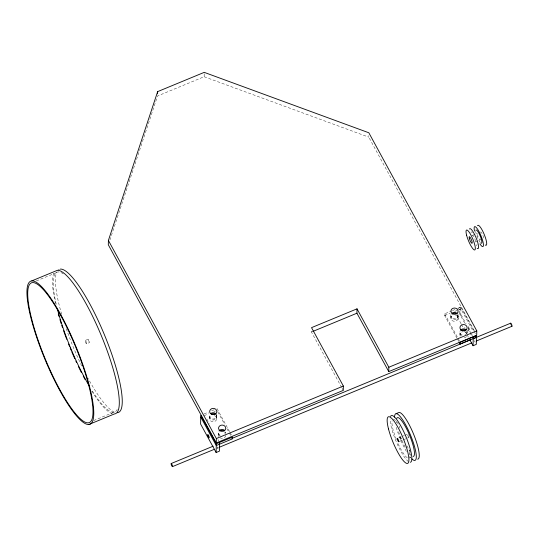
<?xml version="1.0" encoding="UTF-8"?>
<svg xmlns="http://www.w3.org/2000/svg" width="539" height="539" viewBox="0 0 539 539"><rect width="100%" height="100%" fill="white"/><g stroke="black" fill="none" stroke-linecap="round" stroke-linejoin="round"><path stroke-width="0.4" stroke-dasharray="2.69 2.02" d="M109.895 240.023L157.556 95.982L204.14 76.727L204.193 73.816M209.503 418.345L209.536 416.6M216.685 418.87L216.718 417.125M216.779 416L216.806 414.545M218.578 434.993L218.612 433.248M341.659 387.453L311.448 332.011L311.475 330.555M474.286 330.811L368.75 137.135L368.777 135.68M456.971 338.189L444.635 315.544L444.668 313.799L451.628 310.922M450.86 317.882L450.894 316.137M461.121 323.811L457.544 317.235L457.584 314.911M457.995 315.8L458.022 314.345M458.042 318.401L458.076 316.656M459.929 334.524L459.962 332.779M457.82 308.362L460.912 307.082L460.791 315.894L457.544 317.235M467.043 332.307L467.07 330.852M36.315 280.954L57.996 271.993M85.216 340.459L88.174 339.24M86.543 343.801A1.799 0.391 67.5 0 0 85.896 341.254A1.799 0.391 67.5 0 0 85.196 341.335A1.799 0.391 67.5 0 0 86.543 343.801L89.501 342.575A1.799 0.391 67.5 0 0 88.854 340.035A1.799 0.391 67.5 0 0 88.153 340.109A1.799 0.391 67.5 0 0 89.501 342.575M472.595 235.294L477.466 233.279M475.25 241.971L480.121 239.956M93.624 420.588L113.756 412.268M311.448 332.011L312.991 331.37M452.403 310.599L457.045 308.685M458.359 308.241L460.96 307.169M204.032 413.965L208.613 412.072M211.672 410.806L214.731 409.546M444.635 315.544L450.052 313.307M454.687 311.387L457.786 310.107M458.554 309.79L460.879 308.827L472.818 330.744M458.972 309.716L460.926 308.914M203.998 415.71L208.58 413.817M213.936 411.607L215.465 410.974M467.326 330.488L469.274 329.679M216.712 448.327L218.268 447.687M398.833 437.809L404.007 435.667M404.749 435.364L407.706 434.138M398.685 441.758L405.335 439.009M407.551 438.092L409.034 437.479M409.445 458.002L410.92 457.389M204.14 76.727L368.75 137.135M460.912 307.082L473.693 330.542M474.044 331.189L475.688 334.193M458.905 310.7L466.067 323.851M468.061 327.503L471.241 333.345M471.638 334.079L472.433 335.541M458.871 312.445L464.84 323.407M468.027 329.248L469.617 332.172M470.015 332.9L472.002 336.552M474.32 340.729L475.122 342.191M461.519 324.545L463.513 328.197M465.501 331.849L466.693 334.039M467.091 334.766L468.687 337.69M444.668 313.799L459.396 340.823M457.368 338.916L458.568 341.113M342.063 388.195L343.269 390.411M217.022 408.596L229.762 431.968M230.16 432.702L231.352 434.892M217.79 411.803L224.554 424.22M226.939 428.599L228.934 432.258M229.331 432.985L230.921 435.91M206.814 419.079L209.206 423.465M217.958 439.534L218.753 440.996M216.995 446.797L218.187 448.994M466.99 331.485A3.598 3.146 1.1 0 1 466.424 333.843M465.79 334.449A3.598 3.146 1.1 0 1 465.002 334.894M462.253 335.009A3.598 3.146 1.1 0 1 460.057 330.98M457.948 314.978A3.598 3.146 1.1 0 1 454.128 318.677A3.598 3.146 1.1 0 1 451.008 314.473M216.355 414.41A3.598 3.146 1.1 0 1 213.532 419.012A3.598 3.146 1.1 0 1 209.732 414.949M225.605 431.961A3.598 3.146 1.1 0 1 225.491 433.592M220.094 435.202A3.598 3.146 1.1 0 1 218.659 431.577M112.307 413.696A77.421 16.749 67.5 0 1 91.792 391.065M55.584 303.605A77.421 16.749 67.5 0 1 53.826 273.253M117.185 409.404A75.622 16.359 67.5 0 1 91.556 389.764M56.231 304.272A75.622 16.359 67.5 0 1 63.326 273.906M114.477 412.194A77.421 16.749 67.5 0 1 88.113 378.432M81.699 365.941A77.421 16.749 67.5 0 1 65.751 327.173M61.682 314.358A77.421 16.749 67.5 0 1 56.784 272.033M57.713 270.517A77.421 16.749 67.5 0 1 59.566 269.251M410.563 452.167A25.205 5.451 67.5 0 1 407.073 446.016M399.823 428.148A25.205 5.451 67.5 0 1 399.204 426.012M410.644 457.584A25.205 5.451 67.5 0 1 409.795 456.54M406.393 451.406A25.205 5.451 67.5 0 1 396.057 426.544M408.906 437.432A1.799 0.391 67.5 0 1 407.962 435.856A1.799 0.391 67.5 0 1 407.625 434.212M408.185 434.596A1.799 0.391 67.5 0 1 408.387 434.939M408.771 435.768A1.799 0.391 67.5 0 1 408.926 436.199M405.597 438.247A1.799 0.391 67.5 0 1 405.395 437.904M407.228 457.773A20.96 4.534 67.5 0 1 397.809 442.984M396.293 439.373A20.96 4.534 67.5 0 1 392.116 420.77M393.248 419.43A20.96 4.534 67.5 0 1 398.375 424.085M409.31 449.876A20.96 4.534 67.5 0 1 409.627 451.5M409.755 452.255A20.96 4.534 67.5 0 1 409.653 457.51M411.223 455.603A20.96 4.534 67.5 0 1 408.906 453.056M405.213 447.188A20.96 4.534 67.5 0 1 398.368 430.863M396.515 422.758A20.96 4.534 67.5 0 1 396.381 421.148M408.495 461.606A25.205 5.451 67.5 0 1 396.603 442.526A25.205 5.451 67.5 0 1 390.108 418.924M472.366 235.786A3.598 0.782 67.5 0 1 474.549 238.11A3.598 0.782 67.5 0 1 474.994 241.883M480.492 232.424A3.598 0.782 67.5 0 1 482.668 234.755A3.598 0.782 67.5 0 1 483.119 238.521M480.303 238.918A3.598 0.782 67.5 0 1 478.362 237.564A3.598 0.782 67.5 0 1 477.722 233.367M480.289 242.489A7.202 1.556 67.5 0 1 475.688 230.921M477.028 244.329A7.202 1.556 67.5 0 1 476.072 245.13M470.938 232.228A7.202 1.556 67.5 0 1 472.427 232.76M455.65 315.18A3.598 3.146 1.1 0 1 457.416 319.937A3.598 3.146 1.1 0 1 451.716 320.179A3.598 3.146 1.1 0 1 452.895 315.295M466.491 336.585A3.598 3.146 1.1 0 1 463.237 337.926M460.272 336.134A3.598 3.146 1.1 0 1 462.86 331.687M463.803 331.647A3.598 3.146 1.1 0 1 466.767 333.446M461.519 335.629A3.598 3.146 1.1 0 1 460.158 331.977M466.801 331.701A3.598 3.146 1.1 0 1 467.145 333.304M457.732 315.052A3.598 3.146 1.1 0 1 454.202 319.533A3.598 3.146 1.1 0 1 451.514 314.601M468.236 326.54A1.799 0.391 67.5 0 1 469.388 329.437A1.799 0.391 67.5 0 1 468.209 328.056M464.611 328.204A1.799 0.391 67.5 0 1 465.177 328.143M220.161 436.098A3.598 3.146 1.1 0 1 219.232 431.712M225.45 432.163A3.598 3.146 1.1 0 1 225.74 432.945M225.753 435.512A3.598 3.146 1.1 0 1 220.128 437.843M218.915 436.597A3.598 3.146 1.1 0 1 219.824 432.851M224.204 432.662A3.598 3.146 1.1 0 1 224.904 433.221M216.375 415.522A3.598 3.146 1.1 0 1 212.851 420.002A3.598 3.146 1.1 0 1 210.163 415.064M214.293 415.643A3.598 3.146 1.1 0 1 216.065 420.407A3.598 3.146 1.1 0 1 210.358 420.642A3.598 3.146 1.1 0 1 211.544 415.758M400.295 438.072A1.799 0.391 67.5 0 0 401.643 440.538A1.799 0.391 67.5 0 0 400.996 437.991A1.799 0.391 67.5 0 0 400.295 438.072"/><path stroke-width="0.81" d="M108.4 240.441L108.312 244.8L216.267 442.917L343.269 390.411L343.35 386.045L311.529 327.645L357.013 308.84L388.835 367.241L388.754 371.607L476.698 335.251L476.786 330.885L368.831 132.769L204.22 72.361L157.637 91.623L108.4 240.441L216.348 438.551L216.267 442.917M157.597 93.806L157.637 91.623M216.132 452.524L216.301 443.799L200.777 415.313L200.609 424.038L216.132 452.524L219.386 451.183L219.555 442.458M388.754 371.607L356.933 313.206L357.013 308.84M476.402 337.32L460.158 344.03L460.191 342.285L476.436 335.575L476.314 344.381L473.067 345.728L469.88 339.88M473.067 345.728L473.235 336.996L476.483 335.656M31.781 280.886L57.336 270.322A77.421 16.749 67.5 0 1 103.192 340.257A77.421 16.749 67.5 0 1 114.423 413.939L88.868 424.503A77.421 16.749 67.5 0 1 31.06 318.414A77.421 16.749 67.5 0 1 61.048 315.167A77.421 16.749 67.5 0 1 88.868 424.503M312.991 331.37L356.933 313.206M216.348 438.551L343.35 386.045M388.835 367.241L476.786 330.885M216.301 443.799L232.545 437.082L232.511 438.827L216.267 445.544L200.744 417.058M171.193 463.533L213.148 446.191M231.797 438.476L470.311 339.873M473.202 338.741L476.449 337.401M476.53 337.306L510.709 323.171M172.433 466.639A1.671 0.364 67.5 0 0 171.826 464.274A1.671 0.364 67.5 0 0 171.18 464.342A1.671 0.364 67.5 0 0 172.433 466.639L214.381 449.29M219.043 447.363L471.544 342.979M476.206 341.052L511.949 326.277M396.118 413.656L399.076 412.429A25.205 5.451 67.5 0 1 414.006 435.202A25.205 5.451 67.5 0 1 417.658 459.188M458.965 341.841L460.158 344.03M460.481 330.252A3.598 3.146 1.1 0 1 466.188 330.009M452.066 313.132A3.598 3.146 1.1 0 1 457.139 313.503M210.722 413.568A3.598 3.146 1.1 0 1 215.809 413.736M219.07 430.836A3.598 3.146 1.1 0 1 224.763 430.499M85.155 379.658A77.421 16.749 67.5 0 1 83.269 376.128M81.376 372.462A77.421 16.749 67.5 0 1 78.371 366.392M76.545 362.525A77.421 16.749 67.5 0 1 75.851 361.029M74.82 358.758A77.421 16.749 67.5 0 1 71.775 351.805M71.114 350.242A77.421 16.749 67.5 0 1 70.137 347.898M69.504 346.334A77.421 16.749 67.5 0 1 68.568 344.003M66.742 339.327A77.421 16.749 67.5 0 1 63.595 330.717M62.531 327.631A77.421 16.749 67.5 0 1 61.769 325.354M61.23 323.71A77.421 16.749 67.5 0 1 59.937 319.62M58.96 316.38A77.421 16.749 67.5 0 1 58.273 313.994M89.434 386.281A75.622 16.359 67.5 0 1 57.484 309.373M60.294 269.102A77.421 16.749 67.5 0 1 106.143 339.031A77.421 16.749 67.5 0 1 117.374 412.719M510.628 323.656A1.671 0.364 67.5 0 1 511.154 323.602A1.671 0.364 67.5 0 1 512.03 325.792A1.671 0.364 67.5 0 1 511.498 325.852M510.81 324.363A1.671 0.364 67.5 0 1 510.696 323.986M394.548 417.092A25.205 5.451 67.5 0 1 410.428 434.892A25.205 5.451 67.5 0 1 411.843 458.864M396.738 418.385A20.96 4.534 67.5 0 1 409.047 433.996A20.96 4.534 67.5 0 1 413.137 456.472M390.539 416.445A25.205 5.451 67.5 0 1 405.348 435.209A25.205 5.451 67.5 0 1 410.267 462.246M469.449 229.021A10.8 2.338 67.5 0 1 476.335 238.373A10.8 2.338 67.5 0 1 477.143 248.378M477.574 225.666A10.8 2.338 67.5 0 1 484.46 235.011A10.8 2.338 67.5 0 1 485.268 245.023M474.529 231.09A10.8 2.338 67.5 0 1 477.17 228.597A10.8 2.338 67.5 0 1 483.247 243.082A10.8 2.338 67.5 0 1 479.905 243.884M475.816 230.214A7.202 1.556 67.5 0 1 480.404 236.446A7.202 1.556 67.5 0 1 480.943 243.116M461.216 330.636A3.598 3.146 1.1 0 1 465.588 330.454M452.14 313.994A3.598 3.146 1.1 0 1 456.52 313.813M220.646 430.661A3.598 3.146 1.1 0 1 224.237 430.917M211.578 414.013A3.598 3.146 1.1 0 1 215.169 414.275M461.499 330.266A3.598 3.146 1.1 0 0 467.124 327.941A3.598 3.146 1.1 0 0 461.984 324.835A3.598 3.146 1.1 0 0 461.499 330.266M452.45 313.759A3.598 3.146 1.1 0 0 458.083 311.434A3.598 3.146 1.1 0 0 452.935 308.328A3.598 3.146 1.1 0 0 452.45 313.759M220.181 430.843A3.598 3.146 1.1 0 0 225.753 428.417A3.598 3.146 1.1 0 0 220.545 425.392A3.598 3.146 1.1 0 0 220.181 430.843M211.355 414.181A3.598 3.146 1.1 0 0 216.86 411.634A3.598 3.146 1.1 0 0 211.564 408.73A3.598 3.146 1.1 0 0 211.355 414.181M31.74 319.209A75.622 16.359 67.5 0 0 88.201 422.832A75.622 16.359 67.5 0 0 61.028 316.043A75.622 16.359 67.5 0 0 31.74 319.209M388.491 428.929A25.205 5.451 67.5 0 0 407.316 463.466A25.205 5.451 67.5 0 0 398.254 427.872A25.205 5.451 67.5 0 0 388.491 428.929M397.337 439.292A1.799 0.391 67.5 0 0 398.685 441.758A1.799 0.391 67.5 0 0 398.038 439.218A1.799 0.391 67.5 0 0 397.337 439.292M469.314 238.379A3.598 0.782 67.5 0 0 472.002 243.318A3.598 0.782 67.5 0 0 470.709 238.231A3.598 0.782 67.5 0 0 469.314 238.379M466.592 235.193A10.8 2.338 67.5 0 0 474.657 249.995A10.8 2.338 67.5 0 0 470.769 234.741A10.8 2.338 67.5 0 0 466.592 235.193M207.751 435.357A1.799 0.391 67.5 0 0 209.098 437.823A1.799 0.391 67.5 0 0 208.452 435.283A1.799 0.391 67.5 0 0 207.751 435.357"/></g></svg>
